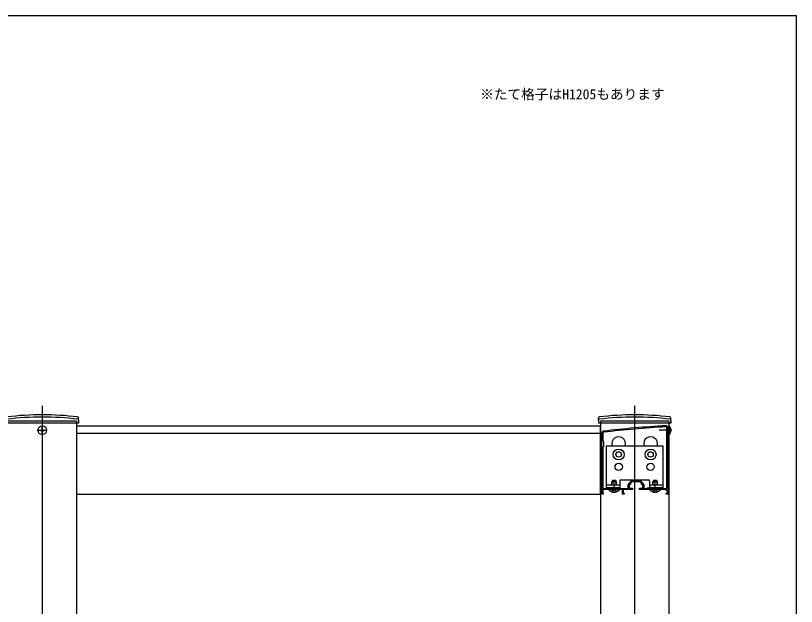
# Model space of a CAD drawing. Units: millimetres, scale not verified. Extents: x -875 to 875, y -1303 to 1296.
# Drawn here: x 18 to 875, y 599 to 1247 of the extents above; entities that cross this region are included whole.
import ezdxf
from ezdxf.enums import TextEntityAlignment as Align

# ---------------------------------------------------------------- set-up
doc = ezdxf.new("R2010")
doc.units = ezdxf.units.MM
doc.header["$LTSCALE"] = 8
for name, color, linetype in [('0-1_USER1', 3, 'Continuous'), ('0-2_YKK_11', 7, 'Continuous'), ('0-3_YKK_12', 2, 'Continuous'), ('0-4_YKK_13', 4, 'Continuous'), ('0-6_YKK_ZWAK', 7, 'Continuous')]:
    doc.layers.add(name, color=color, linetype=linetype)
doc.styles.add('ＭＳ ゴシック', font='')
doc.styles.get('ＭＳ ゴシック').set_extended_font_data('MS Gothic')

msp = doc.modelspace()

# ---------------------------------------------------------------- linework, layer by layer
at = {"layer": '0-2_YKK_11'}
for p, q in [((732.8, 728.003), (732.8, 794.803)), ((690.739, 733.239), (693.564, 736.063)), ((694.624, 736.503), (703.376, 736.503)), ((704.436, 736.063), (707.261, 733.239))]:
    msp.add_line(p, q, dxfattribs=at)
for points in [[(695, 726.803), (685, 726.803), (685, 722.803), (686, 722.803), (686, 721.803), (684, 721.803), (684, 726.803), (675.458, 726.803), (675.275, 726.923), (674.725, 726.923), (674.542, 726.803), (662.5, 726.803), (662.5, 723.094), (662.75, 722.799), (663, 722.503), (663, 721.803), (661.5, 721.803), (661.5, 788.803)], [(662.7, 788.803), (662.7, 780.103), (663.5, 779.303), (663.5, 774.303), (662.7, 773.503), (662.7, 728.003), (670.6, 728.003), (670.6, 728.803), (671.5, 728.803), (671.5, 728.003), (678.5, 728.003), (678.5, 728.803), (679.4, 728.803), (679.4, 728.003), (690.3, 728.003), (690.3, 732.179)], [(734, 794.803), (734, 727.303), (734.5, 726.803), (734.5, 721.803), (732, 721.803), (732, 722.803), (733.5, 722.803), (733.5, 725.803), (732, 725.803), (732, 726.803), (725.458, 726.803), (725.275, 726.923), (724.725, 726.923), (724.542, 726.803), (720.458, 726.803), (720.275, 726.923), (719.725, 726.923), (719.542, 726.803), (714.458, 726.803), (714.275, 726.923), (713.725, 726.923), (713.542, 726.803), (703, 726.803), (703, 728.303), (706.5, 728.303), (706.5, 732.303), (705, 732.303), (705, 733.803), (703.5, 735.303), (699.458, 735.303), (699.275, 735.423), (698.725, 735.423), (698.542, 735.303), (694.5, 735.303), (693, 733.803), (693, 732.303), (691.5, 732.303), (691.5, 728.303), (695, 728.303), (695, 726.803)], [(707.7, 732.179), (707.7, 728.003), (710.7, 728.003), (711.5, 728.803), (727.5, 728.803), (728.3, 728.003), (732.8, 728.003)]]:
    msp.add_lwpolyline(points, dxfattribs=at)
for centre, radius, start, end in [((663.5, 788.803), 2, 96.98007, 179.99999), ((663.5, 788.803), 0.8, 96.98007, 179.99999), ((784.781, -201.796), 999.996, 93.03159, 96.98007), ((784.781, -201.796), 998.796, 93.03159, 96.98007), ((732, 794.803), 2, 359.99999, 93.0316), ((732, 794.803), 0.8, 359.99999, 93.03161), ((691.8, 732.179), 1.5, 134.99999, 179.99998), ((694.624, 735.003), 1.5, 90.00002, 135.00001), ((703.376, 735.003), 1.5, 44.99999, 89.99998), ((706.2, 732.179), 1.5, 0.00002, 45.00001)]:
    msp.add_arc(centre, radius, start, end, dxfattribs=at)
at = {"layer": '0-3_YKK_12'}
for p, q in [((47.5, 818.803), (47.5, -60.197)), ((697.5, 818.803), (697.5, 164.803)), ((85, 801.803), (10, 801.803)), ((85, 801.803), (85, 799.803)), ((85, 799.803), (85, 363.281)), ((735, 801.803), (660, 801.803)), ((660, 801.803), (660, 799.803)), ((660, 799.803), (660, 360.803)), ((735, 801.803), (735, 799.803)), ((735, 799.803), (735, 181.803)), ((85, 796.8), (660, 796.8)), ((85, 788.8), (660, 788.8))]:
    msp.add_line(p, q, dxfattribs=at)
msp.add_lwpolyline([(85, 721.8), (660, 721.8), (660, 796.8)], dxfattribs=at)
for centre in [(680, 777.303), (715, 777.303)]:
    msp.add_arc(centre, 7.5, 340.52879, 199.47121, dxfattribs=at)
at = {"layer": '0-4_YKK_13'}
for p, q in [((87.2, 802.803), (87.153, 805.47)), ((657.8, 802.803), (657.847, 805.47)), ((737.2, 802.803), (737.153, 805.47)), ((87.148, 799.803), (7.852, 799.803)), ((47.5, 786.703), (47.5, 796.903)), ((87.2, 802.803), (87.148, 799.803)), ((657.8, 802.803), (657.852, 799.803)), ((737.148, 799.803), (657.852, 799.803)), ((737.2, 802.803), (737.148, 799.803)), ((42.4, 791.803), (52.6, 791.803)), ((45.35, 792.153), (45.35, 791.453)), ((45.35, 792.153), (46.65, 792.153)), ((45.35, 791.453), (46.65, 791.453)), ((47.15, 793.953), (47.85, 793.953)), ((47.15, 793.953), (47.15, 792.653)), ((47.15, 790.953), (47.15, 789.653)), ((47.15, 789.653), (47.85, 789.653)), ((47.85, 793.953), (47.85, 792.653)), ((47.85, 790.953), (47.85, 789.653)), ((48.35, 792.153), (49.65, 792.153)), ((48.35, 791.453), (49.65, 791.453)), ((49.65, 792.153), (49.65, 791.453)), ((738.5, 791.803), (724.446, 791.803)), ((735.093, 792.948), (734.484, 791.803)), ((735.093, 790.658), (734.484, 791.803)), ((735, 796.553), (735, 787.053)), ((735.227, 796.553), (735, 796.553)), ((737.109, 793.953), (735.093, 792.948)), ((737.109, 789.653), (735.093, 790.658)), ((735.227, 796.553), (735.227, 787.053)), ((735.227, 787.053), (735, 787.053)), ((675, 723.303), (675, 737.303)), ((682.25, 737.303), (712.75, 737.303)), ((720, 723.303), (720, 737.303)), ((681.25, 731.703), (666.5, 731.703)), ((673.3, 736.803), (672.5, 735.103)), ((672.5, 731.703), (672.5, 735.103)), ((677.5, 735.103), (672.5, 735.103)), ((672.5, 728.003), (672.5, 728.803)), ((672.933, 731.703), (672.933, 736.023)), ((672.933, 728.003), (672.933, 728.803)), ((676.7, 736.803), (673.3, 736.803)), ((677.5, 735.103), (676.7, 736.803)), ((677.067, 731.703), (677.067, 736.023)), ((677.067, 728.003), (677.067, 728.803)), ((677.5, 731.703), (677.5, 735.103)), ((677.5, 728.003), (677.5, 728.803)), ((713.75, 736.303), (713.75, 728.803)), ((728.5, 731.703), (713.75, 731.703)), ((718.3, 736.803), (717.5, 735.103)), ((717.5, 731.703), (717.5, 735.103)), ((722.5, 735.103), (717.5, 735.103)), ((717.933, 731.703), (717.933, 736.023)), ((721.7, 736.803), (718.3, 736.803)), ((722.5, 735.103), (721.7, 736.803)), ((722.067, 731.703), (722.067, 736.023)), ((722.5, 731.703), (722.5, 735.103)), ((669.1, 726.803), (680.9, 726.803)), ((669.1, 726.555), (669.1, 726.803)), ((680.9, 726.555), (669.1, 726.555)), ((672.5, 724.22), (673.855, 726.938)), ((675, 727.546), (673.855, 726.938)), ((675, 727.546), (676.145, 726.938)), ((677.5, 724.22), (676.145, 726.938)), ((680.9, 726.555), (680.9, 726.803)), ((714.1, 726.803), (725.9, 726.803)), ((714.1, 726.555), (714.1, 726.803)), ((725.9, 726.555), (714.1, 726.555)), ((717.5, 724.22), (718.855, 726.938)), ((720, 727.546), (718.855, 726.938)), ((720, 727.546), (721.145, 726.938)), ((722.5, 724.22), (721.145, 726.938)), ((725.9, 726.555), (725.9, 726.803))]:
    msp.add_line(p, q, dxfattribs=at)
for points in [[(666.5, 728.803), (666.5, 774.803), (728.5, 774.803), (728.5, 728.803), (713.75, 728.803)], [(681.25, 736.303), (681.25, 728.803), (666.5, 728.803)]]:
    msp.add_lwpolyline(points, dxfattribs=at)
for centre, radius in [((47.5, 791.803), 4.75), ((680, 765.303), 6), ((715, 765.303), 6), ((680, 765.303), 3), ((715, 765.303), 3), ((680, 751.803), 4), ((715, 751.803), 4)]:
    msp.add_circle(centre, radius, dxfattribs=at)
for centre, radius, start, end in [((47.5, 488.803), 317.528, 82.97773, 97.02227), ((47.5, 488.803), 320, 83.0403, 96.9597), ((86.154, 805.452), 1, 1, 83.0403), ((658.846, 805.452), 1, 96.9597, 179), ((697.5, 488.803), 317.528, 82.97773, 97.02227), ((697.5, 488.803), 320, 83.0403, 96.9597), ((736.154, 805.452), 1, 1, 83.0403), ((86.197, 802.956), 1, 1, 82.97773), ((658.803, 802.956), 1, 97.02227, 179), ((736.197, 802.956), 1, 1, 82.97773), ((46.65, 792.653), 0.5, 270, 0), ((46.65, 790.953), 0.5, 0, 90), ((48.35, 792.653), 0.5, 180, 270), ((48.35, 790.953), 0.5, 90, 180), ((731.4, 791.803), 6.1, 308.85935, 51.14065), ((682.25, 736.303), 1, 90, 180), ((712.75, 736.303), 1, 0, 90), ((675, 731.503), 7.7, 219.98312, 320.01688), ((720, 731.503), 7.7, 219.98312, 320.01688)]:
    msp.add_arc(centre, radius, start, end, dxfattribs=at)
at = {"layer": '0-6_YKK_ZWAK'}
msp.add_line((-875, 1246.8), (875, 1246.8), dxfattribs=at)
msp.add_lwpolyline([(-875, -1303.2), (875, -1303.2), (875, 1246.8)], dxfattribs=at)

# ---------------------------------------------------------------- texts
at = {"layer": '0-1_USER1', "style": 'ＭＳ ゴシック'}
msp.add_text('※たて格子はH1205もあります', height=11, dxfattribs=at).set_placement((527.955, 1151.76), align=Align.BOTTOM_LEFT)

doc.saveas('drawing.dxf')
